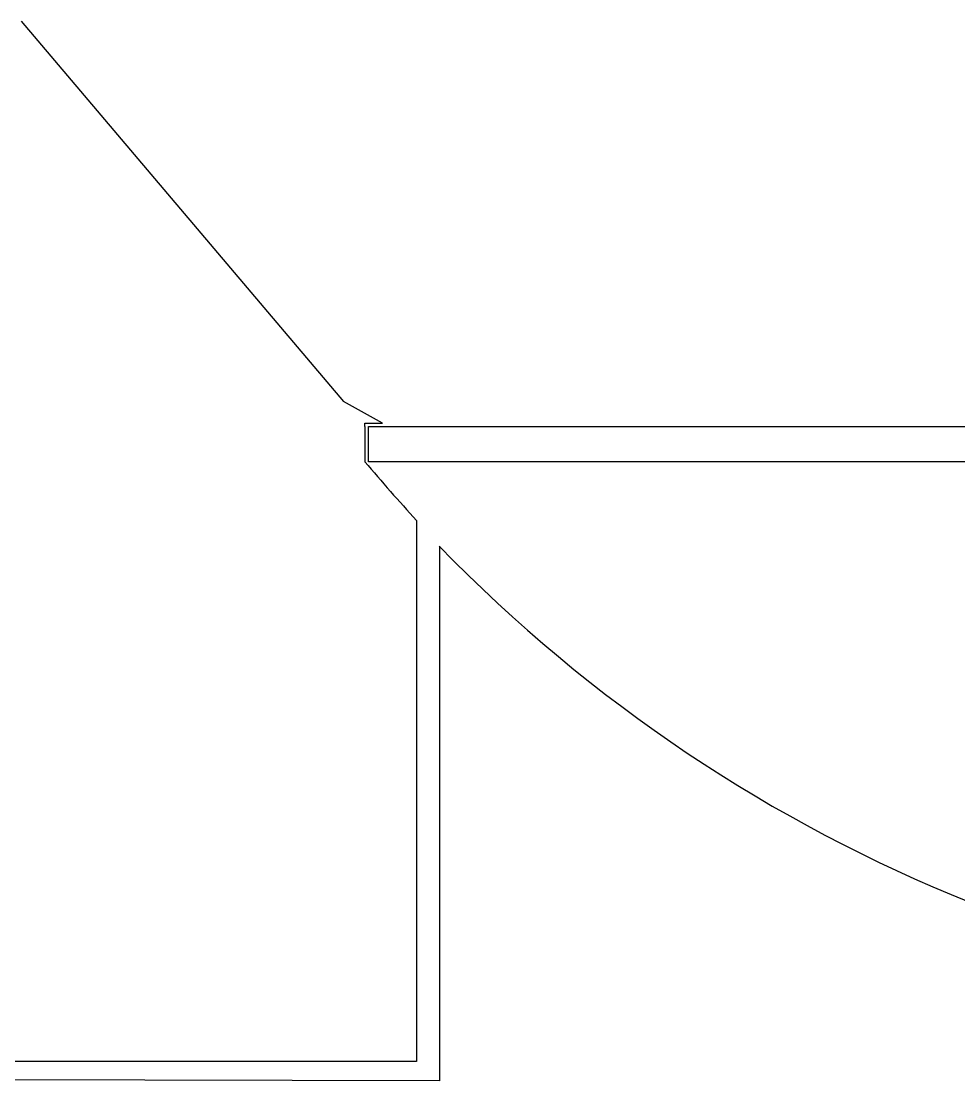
# Model space of a CAD drawing. Header units: millimetres. Extents: x 2102 to 86502, y 1818 to 64568.
# Drawn here: x 22363 to 25009, y 42458 to 45448 of the extents above; entities that cross this region are included whole.
import ezdxf

# ---------------------------------------------------------------- set-up
doc = ezdxf.new("R2010")
doc.units = ezdxf.units.MM
doc.layers.add('Layer-2', color=3, linetype='Continuous')

msp = doc.modelspace()

# ---------------------------------------------------------------- linework, layer by layer
at = {"layer": 'Layer-2'}
for p, q in [((22363.2, 45448.2), (23273, 44374.7)), ((23382.5, 44313.9), (23273, 44374.7)), ((23333, 44303.9), (23333, 44313.9)), ((23333, 44313.9), (23382.5, 44313.9)), ((23333, 44303.9), (23333, 44204.8)), ((23343, 44204.4), (23343, 44304.4)), ((23343, 44304.4), (29973, 44303.5)), ((29973, 44204.4), (23343, 44204.4)), ((23478.8, 44039.4), (23478.8, 42512)), ((23543.2, 43966.4), (23543.2, 42457.6)), ((23478.8, 42512), (15842.3, 42512)), ((23543.2, 42457.6), (15796.9, 42475.4))]:
    msp.add_line(p, q, dxfattribs=at)
for centre, radius, start, end in [((26870.3, 47174.9), 4618.8, 220.0177, 222.7533), ((26655.6, 46986.6), 4337, 224.1383, 320.1035)]:
    msp.add_arc(centre, radius, start, end, dxfattribs=at)

doc.saveas('drawing.dxf')
